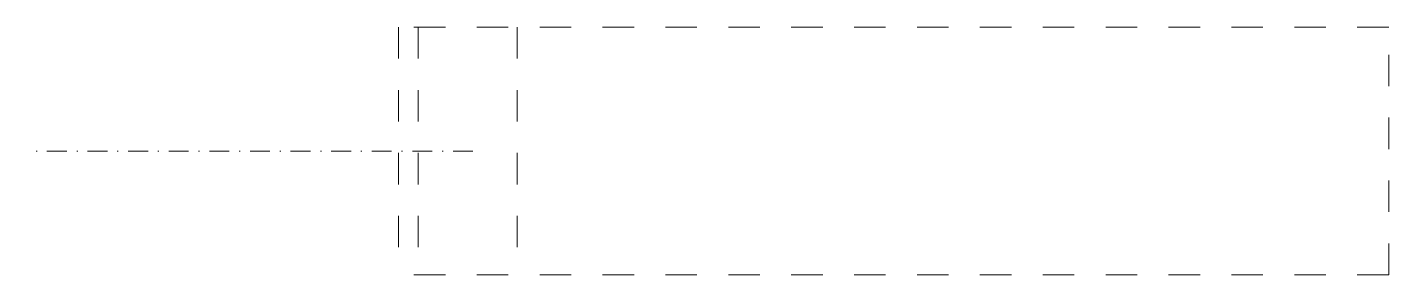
# Model space of a CAD drawing. Header units: metres. Extents: x -37 to 100, y -12 to 12.
import ezdxf

# ---------------------------------------------------------------- set-up
doc = ezdxf.new("R2010")
doc.units = ezdxf.units.M
doc.linetypes.add('Dash', pattern=[6.35, 3.175, -3.175])
doc.linetypes.add('Streep-stip _ detail', pattern=[4, 2, -1, 0, -1])
doc.layers.add('A-DETL-GENF', color=92, linetype='Continuous', lineweight=18)

# ---------------------------------------------------------------- blocks, each defined once
blk = doc.blocks.new('20  kz_anker - wandanker 01-1497559-00_0 Basismaterialen')
at = {"layer": 'A-DETL-GENF', "linetype": 'Dash'}
for p, q in [((0, 12.5), (0, -12.5)), ((100, 12.5), (0, 12.5)), ((2, 12.5), (2, -12.5)), ((12, 12.5), (12, -12.5)), ((100, -12.5), (100, 12.5)), ((100, -12.5), (0, -12.5))]:
    blk.add_line(p, q, dxfattribs=at)
at = {"layer": 'A-DETL-GENF', "linetype": 'Streep-stip _ detail', "lineweight": 13}
blk.add_line((7.52, 0), (-37.48, 0), dxfattribs=at)

msp = doc.modelspace()

# ---------------------------------------------------------------- block references
msp.add_blockref('20  kz_anker - wandanker 01-1497559-00_0 Basismaterialen', (0, 0))

doc.saveas('drawing.dxf')
